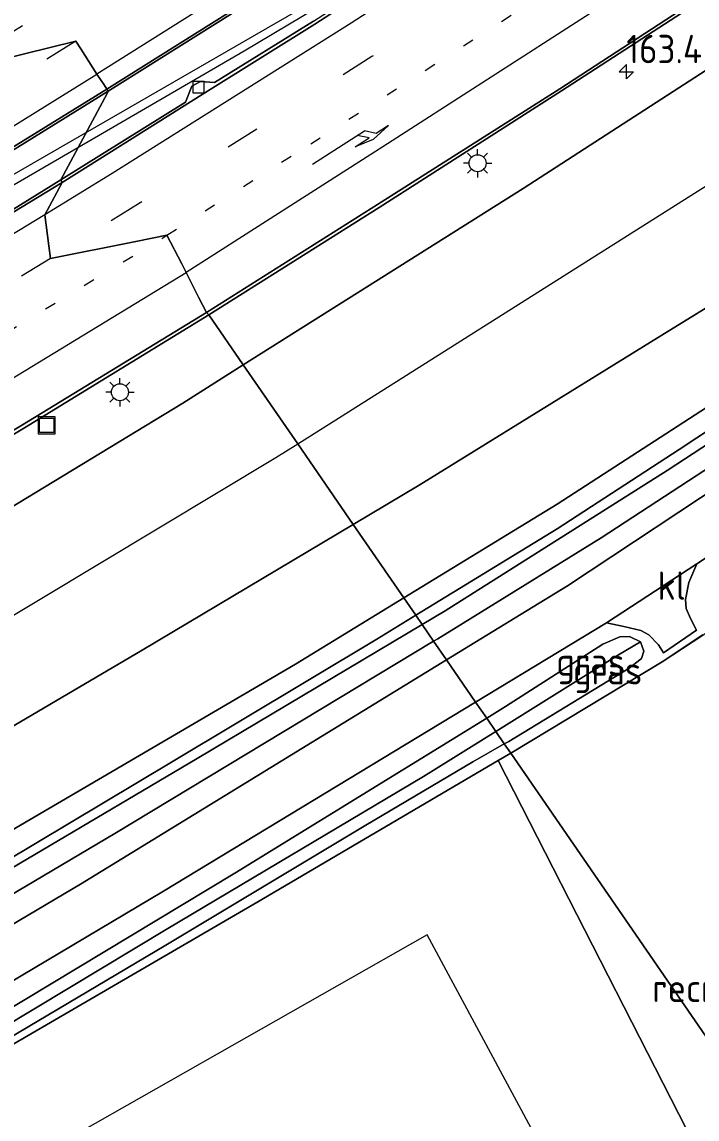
# Model space of a CAD drawing. Extents: x 253736 to 255979, y 477184 to 479215.
# Drawn here: x 254393.3 to 254452.9, y 477636.1 to 477732.9 of the extents above; entities that cross this region are included whole.
import ezdxf
from ezdxf.enums import TextEntityAlignment as Align

# ---------------------------------------------------------------- set-up
doc = ezdxf.new("R2010")
doc.units = 0
doc.linetypes.add('13strp', pattern=[4, 1, -3])
doc.linetypes.add('39strp', pattern=[12, 3, -9])
for name, color, linetype, lineweight in [('af-bs-doorgang', 8, 'Continuous', 18), ('af-bs-rasterhekwerk', 8, 'hekwerk', 18), ('as-bs-kilometr', 8, 'Continuous', 18), ('bp-b5-bomenstruiken', 8, 'Continuous', 18), ('bp-b5-grasland', 8, 'Continuous', 18), ('gr-bs-geleiderail', 8, 'geleiderail', 18), ('gw-bs-insteekwatergang', 8, 'Continuous', 18), ('mk-bs-13streep 0.45', 8, '13strp', 18), ('mk-bs-39streep 0.15', 8, '39strp', 18), ('mk-bs-pijlre750', 8, 'Continuous', 18), ('mk-bs-streep 0.15', 8, 'Continuous', 18), ('og-b5-grond_ingericht', 8, 'Continuous', 18), ('og-b5-water', 8, 'Continuous', 18), ('og-bs-hoogtelijn', 8, 'Continuous', 18), ('og-bs-hulpgeometrie', 8, 'Continuous', 18), ('og-bs-inrichtingselement', 8, 'Continuous', 18), ('og-bs-terreinafscheiding', 8, 'Continuous', 18), ('vh-b5-verh_soort', 8, 'Continuous', 18), ('wh-bs-greppel', 8, 'greppel', 18), ('wh-bs-kolk', 8, 'Continuous', 18), ('wh-bs-waterlijn', 8, 'Continuous', 18), ('wm-bs-lichtmast', 8, 'Continuous', 18)]:
    doc.layers.add(name, color=color, linetype=linetype, lineweight=lineweight)
doc.styles.add('rtw_iso', font='isocp.shx')
doc.linetypes.add('geleiderail', pattern='A,2,-1,[175,RTW.shx,S=0.5,R=0,X=0,Y=0],-1', length=4)
doc.linetypes.add('greppel', pattern='A,25.5,-0.01,[14,RTW.shx,S=1,R=0,X=0,Y=0],1,[14,RTW.shx,S=1,R=0,X=0,Y=0],1,[14,RTW.shx,S=1,R=0,X=0,Y=0],1,[14,RTW.shx,S=1,R=0,X=0,Y=0],1,[14,RTW.shx,S=1,R=0,X=0,Y=0],0.5,-0.01', length=30.02)
doc.linetypes.add('hekwerk', pattern='A,7,-1.5,[1,RTW.shx,S=0.75,R=0,X=0,Y=0],-1.5', length=10)

# ---------------------------------------------------------------- blocks, each defined once
blk = doc.blocks.new('put')
for p, q in [((0.75, 0.75), (-0.75, 0.75)), ((-0.75, 0.75), (-0.75, -0.75)), ((0.75, -0.75), (0.75, 0.75)), ((-0.75, -0.75), (0.75, -0.75))]:
    blk.add_line(p, q)
blk.add_lwpolyline([(-0.625, 0.625), (0.625, 0.625), (0.625, -0.625), (-0.625, -0.625)], close=True)
blk = doc.blocks.new('kolk')
blk.add_lwpolyline([(-0.5, -0.5), (0.5, -0.5), (0.5, 0.5), (-0.5, 0.5)], close=True)
blk = doc.blocks.new('dtbattr-r')
at = {"style": 'rtw_iso'}
blk.add_attdef('TAG', text='', height=2.5, dxfattribs=at).set_placement((0, 0), align=Align.MIDDLE_CENTER)
blk = doc.blocks.new('RW1 Buren totaal_ACAD_1_FMEBLOCK56')
at = {"layer": 'bp-b5-grasland'}
blk.add_polyline3d([(-75.396, -45.705, 23.92), (-78.995, -48.063, 23.917), (-92.359, -56.128, 23.676), (-92.922, -55.311, 23.809), (-92.537, -55.093, 23.845), (-81.896, -48.634, 23.833), (-80.813, -47.777, 23.827), (-80.618, -47.118, 23.797), (-80.896, -46.316, 23.677), (-81.879, -45.844, 23.533), (-82.733, -45.864, 23.419), (-84.234, -46.508, 23.374), (-92.803, -52.021, 23.404), (-94.478, -53.052, 23.402), (-95.456, -51.632, 23.325), (-83.893, -44.626, 23.317), (-82.384, -44.96, 23.422), (-80.867, -45.321, 23.572), (-80.182, -45.7, 23.641), (-79.32, -46.578, 23.704), (-78.866, -47.278, 23.74), (-75.957, -45.288, 23.767), (-76.501, -44.25, 23.653), (-76.883, -43.359, 23.53), (-76.932, -42.568, 23.5), (-76.649, -41.059, 23.407), (-75.944, -39.412, 23.344), (-40.329, -15.956, 23.305)], dxfattribs=at)
blk = doc.blocks.new('pijlr')
for p, q in [((0, 0, 0.1), (5.45, 0, 0.1)), ((5.45, -0.75, 0.1), (4.7, 0, 0.1)), ((6.2, -0.75, 0.1), (5.45, 0, 0.1)), ((4, -0.75, 0.1), (5.45, -0.75, 0.1)), ((5.7, -1.05, 0.1), (4, -0.75, 0.1)), ((7.5, -0.75, 0.1), (5.7, -1.05, 0.1)), ((7.5, -0.75, 0.1), (6.2, -0.75, 0.1))]:
    blk.add_line(p, q)
blk = doc.blocks.new('RW1 Buren totaal_ACAD_1_FMEBLOCK824')
at = {"layer": 'og-b5-grond_ingericht'}
blk.add_polyline3d([(9.964, -22.76, 23.644), (-3.456, -29.929, 23.746), (-21.163, -39.4, 23.788), (-58.687, -60.08, 23.653), (-82.764, -73.187, 23.513), (-108.85, -35.308, 23.676), (-95.486, -27.242, 23.917), (-91.887, -24.885, 23.92), (-81.408, -17.685, 23.938), (-62.285, -4.703, 23.821), (-44.556, 7.354, 23.686), (-26.428, 19.424, 23.521), (-10.224, 29.817, 23.401), (12.98, 42.076, 23.242)], dxfattribs=at)
blk = doc.blocks.new('lantaarnpaal')
for p, q in [((0, 0.75), (0, 1.25)), ((-0.75, 0), (-1.25, 0)), ((-0.884, 0.884), (-0.53, 0.53)), ((0.53, 0.53), (0.884, 0.884)), ((0.75, 0), (1.25, 0)), ((-0.53, -0.53), (-0.884, -0.884)), ((0, -0.75), (0, -1.25)), ((0.53, -0.53), (0.884, -0.884))]:
    blk.add_line(p, q)
blk.add_circle((0, 0), 0.75)
blk = doc.blocks.new('hecto')
for p, q in [((0, 0.625), (-0.625, 0)), ((0, -0.625), (0, 0.625)), ((-0.625, 0), (0.625, 0)), ((0.625, 0), (0, -0.625))]:
    blk.add_line(p, q)
blk = doc.blocks.new('dtbattr')
at = {"style": 'rtw_iso'}
blk.add_attdef('TAG', (0.591, 0.868), '', height=2.5, dxfattribs=at)
blk = doc.blocks.new('Deel_d28hz')
at = {"layer": 'af-bs-doorgang'}
blk.add_polyline3d([(254449.803, 477676.445, 23.917), (254453.402, 477678.803, 23.92)], dxfattribs=at)
at = {"layer": 'af-bs-rasterhekwerk'}
for points in [[(254412.85, 477702.632, 23.709), (254437.541, 477718.192, 23.623), (254465.925, 477736.585, 23.551), (254492.382, 477754.216, 23.422), (254520.376, 477773.021, 23.311), (254550.22, 477793.047, 23.434), (254581.594, 477814.104, 23.467), (254592.832, 477821.597, 23.401)], [(254309.657, 477643.581, 23.509), (254314.108, 477645.868, 23.572), (254349.738, 477665.181, 23.671), (254380.763, 477683.027, 23.704), (254407.511, 477699.267, 23.728), (254412.85, 477702.632, 23.709)], [(254449.803, 477676.445, 23.917), (254436.439, 477668.38, 23.676)], [(254305.281, 477580.035, 23.264), (254310.453, 477583.014, 23.242), (254314.055, 477585.124, 23.215), (254320.361, 477589.577, 23.197), (254326.838, 477595.349, 23.179), (254336.285, 477604.744, 23.056), (254344.455, 477612.703, 23.041), (254347.383, 477615.575, 23.023), (254361.225, 477624.149, 23.005), (254388.634, 477640.439, 23.131), (254414.137, 477655.25, 23.323), (254435.341, 477667.717, 23.656), (254456.128, 477627.019, 23.476), (254426.47, 477610.52, 23.293), (254399.983, 477595.896, 23.299), (254373.551, 477581.547, 23.341), (254342.313, 477565.125, 23.425), (254322.524, 477554.771, 23.24)], [(254436.439, 477668.38, 23.676), (254435.341, 477667.717, 23.656)]]:
    blk.add_polyline3d(points, dxfattribs=at)
at = {"layer": 'bp-b5-bomenstruiken'}
for points in [[(254556.391, 477770.125, 23.221), (254537.011, 477759.239, 23.152), (254523.086, 477750.784, 23.128), (254507.074, 477741.738, 23.062), (254492.964, 477732.711, 23.104), (254477.009, 477722.028, 23.146), (254449.782, 477705.251, 23.179), (254428.374, 477692.012, 23.248), (254422.551, 477688.546, 23.235), (254417.648, 477695.666, 23.52), (254412.85, 477702.632, 23.709), (254437.541, 477718.192, 23.623), (254465.925, 477736.585, 23.551), (254492.382, 477754.216, 23.422), (254520.376, 477773.021, 23.311), (254550.22, 477793.047, 23.434), (254581.594, 477814.104, 23.467)], [(254319.436, 477636.074, 23.458), (254316.046, 477642.141, 23.452), (254314.108, 477645.868, 23.572), (254349.738, 477665.181, 23.671), (254380.763, 477683.027, 23.704), (254407.511, 477699.267, 23.728), (254412.85, 477702.632, 23.709), (254417.648, 477695.666, 23.52), (254422.551, 477688.546, 23.235), (254403.916, 477677.455, 23.194), (254387.093, 477667.588, 23.248), (254378.675, 477662.96, 23.275), (254373.124, 477658.806, 23.236), (254365.176, 477653.889, 23.167), (254352.004, 477646.224, 23.17), (254343.924, 477641.422, 23.275), (254338.019, 477637.654, 23.344), (254333.029, 477634.555, 23.428)]]:
    blk.add_polyline3d(points, dxfattribs=at)
at = {"layer": 'bp-b5-grasland'}
for points in [[(254592.832, 477821.597, 23.401), (254581.594, 477814.104, 23.467), (254550.22, 477793.047, 23.434), (254520.376, 477773.021, 23.311), (254492.382, 477754.216, 23.422), (254465.925, 477736.585, 23.551), (254437.541, 477718.192, 23.623), (254412.85, 477702.632, 23.709), (254409.814, 477707.041, 24.123), (254424.823, 477716.523, 24.023), (254440.919, 477726.805, 23.897), (254457.111, 477737.315, 23.906), (254473.582, 477748.073, 23.726), (254488.983, 477758.31, 23.711), (254504.506, 477768.661, 23.639), (254520.584, 477779.427, 23.577), (254536.772, 477790.418, 23.6), (254551.953, 477800.562, 23.636), (254566.833, 477810.572, 23.663), (254571.908, 477814.049, 23.731), (254589.58, 477825.858, 23.669), (254589.792, 477826, 23.67)], [(254412.85, 477702.632, 23.709), (254407.511, 477699.267, 23.728), (254380.763, 477683.027, 23.704), (254349.738, 477665.181, 23.671), (254314.108, 477645.868, 23.572), (254309.657, 477643.581, 23.509), (254305.92, 477641.576, 23.473), (254302.29, 477639.539, 23.527), (254301.769, 477639.764, 23.545), (254300.556, 477640.276, 23.605), (254298.283, 477640.424, 23.614), (254295.972, 477640.158, 23.656), (254293.585, 477639.828, 23.674), (254291.266, 477638.642, 24.335), (254291.011, 477638.959, 24.202), (254292.203, 477640.518, 23.831), (254297.046, 477642.943, 23.833), (254316.61, 477653.284, 23.932), (254332.13, 477661.556, 24.003), (254348.136, 477670.48, 24.033), (254362.783, 477678.892, 24.084), (254378.203, 477687.885, 24.014), (254393.55, 477697.065, 24.062), (254409.814, 477707.041, 24.123)], [(254447.902, 477678.192, 23.677), (254445.959, 477677.065, 23.02), (254435.121, 477670.293, 22.946), (254434.32, 477671.456, 23.402), (254435.995, 477672.487, 23.404), (254444.564, 477678, 23.374), (254446.065, 477678.644, 23.419), (254446.919, 477678.664, 23.533)], [(254435.876, 477669.197, 23.809), (254435.121, 477670.293, 22.946), (254445.959, 477677.065, 23.02), (254447.902, 477678.192, 23.677), (254448.18, 477677.39, 23.797), (254447.985, 477676.731, 23.827), (254446.902, 477675.874, 23.833), (254436.261, 477669.415, 23.845)]]:
    blk.add_polyline3d(points, close=True, dxfattribs=at)
for points in [[(254573.614, 477771.261, 23.242), (254544.188, 477755.67, 23.02), (254528.908, 477747.649, 23.101), (254518.077, 477741.292, 23.017), (254510.119, 477736.603, 23.104), (254495.315, 477726.22, 23.056), (254468.901, 477708.703, 23.071), (254440.532, 477690.334, 23.086), (254427.007, 477682.076, 23.086), (254422.551, 477688.546, 23.235), (254428.374, 477692.012, 23.248), (254449.782, 477705.251, 23.179), (254477.009, 477722.028, 23.146), (254492.964, 477732.711, 23.104), (254507.074, 477741.738, 23.062), (254523.086, 477750.784, 23.128), (254537.011, 477759.239, 23.152), (254556.391, 477770.125, 23.221)], [(254586.174, 477775.531, 22.183), (254550.833, 477757.48, 22.039), (254534.736, 477748.962, 22.012), (254524.791, 477743.379, 22.012), (254518.372, 477739.665, 22.018), (254512.616, 477735.875, 22.012), (254506.47, 477731.825, 22.015), (254481.084, 477714.834, 21.967), (254451.308, 477695.182, 21.94), (254440.552, 477688.161, 21.907), (254428.066, 477680.538, 21.886), (254427.007, 477682.076, 23.086), (254440.532, 477690.334, 23.086), (254468.901, 477708.703, 23.071), (254495.315, 477726.22, 23.056), (254510.119, 477736.603, 23.104), (254518.077, 477741.292, 23.017), (254528.908, 477747.649, 23.101), (254544.188, 477755.67, 23.02), (254573.614, 477771.261, 23.242)], [(254561.976, 477760.524, 23.017), (254546.875, 477752.552, 23.062), (254535.52, 477746.457, 23.053), (254522.523, 477739.089, 23.11), (254511.84, 477732.331, 23.065), (254495.294, 477721.158, 23.077), (254470.908, 477704.672, 23.167), (254444.41, 477687.384, 23.224), (254430.018, 477678.474, 23.194), (254429.643, 477678.248, 23.194), (254428.627, 477679.724, 21.726), (254430.669, 477680.938, 21.727), (254450.253, 477693.314, 21.736), (254476.253, 477710.303, 21.835), (254502.467, 477727.8, 21.934), (254510.642, 477733.406, 21.94), (254515.385, 477736.505, 21.955), (254522.23, 477740.797, 21.991), (254528.634, 477744.352, 22.012), (254540.916, 477751.033, 22.021), (254554.498, 477758.2, 22.039)], [(254566.111, 477760.093, 23.155), (254546.6, 477749.906, 23.149), (254533.683, 477742.8, 23.233), (254521.908, 477735.652, 23.188), (254507.961, 477726.831, 23.233), (254474.754, 477705.162, 23.317), (254441.438, 477683.152, 23.317), (254430.769, 477676.612, 23.328), (254429.643, 477678.248, 23.194), (254430.018, 477678.474, 23.194), (254444.41, 477687.384, 23.224), (254470.908, 477704.672, 23.167), (254495.294, 477721.158, 23.077), (254511.84, 477732.331, 23.065), (254522.523, 477739.089, 23.11), (254535.52, 477746.457, 23.053), (254546.875, 477752.552, 23.062), (254561.976, 477760.524, 23.017)], [(254419.042, 477732.963, 23.865), (254410.301, 477727.535, 23.804), (254409.066, 477727.624, 23.79), (254408.303, 477727.212, 23.793), (254407.76, 477725.805, 23.793), (254396.735, 477718.957, 23.767), (254400.828, 477726.576, 23.622), (254400.931, 477726.768, 23.831), (254418.124, 477737.594, 23.86)], [(254384.113, 477716.365, 23.814), (254400.931, 477726.768, 23.831), (254400.828, 477726.576, 23.622), (254396.735, 477718.957, 23.767), (254388.981, 477714.154, 23.778)], [(254333.029, 477634.555, 23.428), (254338.019, 477637.654, 23.344), (254343.924, 477641.422, 23.275), (254352.004, 477646.224, 23.17), (254365.176, 477653.889, 23.167), (254373.124, 477658.806, 23.236), (254378.675, 477662.96, 23.275), (254387.093, 477667.588, 23.248), (254403.916, 477677.455, 23.194), (254422.551, 477688.546, 23.235), (254427.007, 477682.076, 23.086), (254417.455, 477676.244, 23.086), (254393.176, 477662.038, 23.041), (254363.703, 477644.77, 23.044), (254346.085, 477633.926, 23.05)], [(254346.085, 477633.926, 23.05), (254363.703, 477644.77, 23.044), (254393.176, 477662.038, 23.041), (254417.455, 477676.244, 23.086), (254427.007, 477682.076, 23.086), (254428.066, 477680.538, 21.886), (254424.617, 477678.433, 21.88), (254406.507, 477667.574, 21.754), (254385.641, 477655.101, 21.745), (254366.683, 477643.917, 21.73), (254350.606, 477634.516, 21.766)], [(254354.105, 477635.524, 21.73), (254380.109, 477650.956, 21.739), (254408.766, 477667.915, 21.712), (254428.627, 477679.724, 21.726), (254429.643, 477678.248, 23.194), (254401.514, 477661.304, 23.215), (254371.107, 477643.285, 23.134), (254354.178, 477633.337, 23.152)], [(254354.178, 477633.337, 23.152), (254371.107, 477643.285, 23.134), (254401.514, 477661.304, 23.215), (254429.643, 477678.248, 23.194), (254430.769, 477676.612, 23.328), (254398.472, 477656.815, 23.362), (254358.691, 477633.265, 23.26)], [(254364.697, 477631.779, 23.299), (254405.808, 477656.193, 23.344), (254433.342, 477672.876, 23.325), (254434.32, 477671.456, 23.402), (254412.106, 477657.782, 23.374), (254386.698, 477642.488, 23.332), (254364.156, 477629.235, 23.32)], [(254364.156, 477629.235, 23.32), (254386.698, 477642.488, 23.332), (254412.106, 477657.782, 23.374), (254434.32, 477671.456, 23.402), (254435.121, 477670.293, 22.946), (254428.751, 477666.312, 22.903), (254406.198, 477652.917, 22.708), (254382.667, 477638.767, 22.708), (254357.924, 477624.041, 22.708)], [(254357.924, 477624.041, 22.708), (254382.667, 477638.767, 22.708), (254406.198, 477652.917, 22.708), (254428.751, 477666.312, 22.903), (254435.121, 477670.293, 22.946), (254435.876, 477669.197, 23.809), (254433.091, 477667.62, 23.551), (254423.658, 477662.019, 23.497), (254406.008, 477651.432, 23.296), (254377.286, 477634.415, 23.035)], [(254377.286, 477634.415, 23.035), (254406.008, 477651.432, 23.296), (254423.658, 477662.019, 23.497), (254433.091, 477667.62, 23.551), (254435.876, 477669.197, 23.809), (254436.439, 477668.38, 23.676), (254435.341, 477667.717, 23.656), (254414.137, 477655.25, 23.323), (254388.634, 477640.439, 23.131), (254361.225, 477624.149, 23.005)]]:
    blk.add_polyline3d(points, dxfattribs=at)
at = {"layer": 'gr-bs-geleiderail'}
for points in [[(254578.566, 477842.017, 24.751), (254551.558, 477824.146, 24.718), (254512.499, 477798.6, 24.664), (254486.795, 477781.915, 24.574), (254470.164, 477770.818, 24.58), (254449.015, 477756.81, 24.472), (254445.614, 477754.552, 24.499), (254443.51, 477753.031, 24.508), (254441.303, 477751.385, 24.481), (254426.846, 477740.259, 24.493), (254424.745, 477738.618, 24.493), (254422.536, 477737.08, 24.466), (254420.298, 477735.549, 24.436), (254418.215, 477734.215, 24.421), (254370.229, 477706.541, 24.415), (254329.585, 477683.727, 24.319), (254310.796, 477673.516, 24.301), (254268.163, 477651.339, 24.163), (254266.922, 477650.714, 24.163), (254265.825, 477650.065, 24.163), (254260.08, 477646.719, 24.157)], [(254309.109, 477670.995, 24.358), (254311.26, 477672.484, 24.322), (254313.699, 477673.95, 24.328), (254316.971, 477675.952, 24.331), (254318.302, 477676.801, 24.316), (254354.362, 477696.806, 24.406), (254385.724, 477714.555, 24.439), (254412.918, 477730.327, 24.424), (254423.104, 477736.426, 24.448), (254441.926, 477748.343, 24.481), (254462.147, 477761.534, 24.607), (254464.374, 477763.172, 24.616), (254481.274, 477776.701, 24.613), (254484.996, 477779.635, 24.622), (254488.304, 477782.127, 24.61), (254505.492, 477793.21, 24.64), (254535.318, 477812.58, 24.694), (254568.758, 477834.582, 24.706)]]:
    blk.add_polyline3d(points, dxfattribs=at)
at = {"layer": 'gw-bs-insteekwatergang'}
for points in [[(254602.513, 477807.577, 23.164), (254603.299, 477805.81, 23.17), (254605.082, 477802.716, 23.14), (254607.877, 477798.685, 23.23), (254610.05, 477795.628, 23.269), (254610.58, 477794.13, 23.281), (254610.596, 477792.11, 23.284), (254609.931, 477790.605, 23.296), (254608.27, 477788.878, 23.308), (254605.943, 477787.439, 23.368), (254573.614, 477771.261, 23.242), (254544.188, 477755.67, 23.02), (254528.908, 477747.649, 23.101), (254518.077, 477741.292, 23.017), (254510.119, 477736.603, 23.104), (254495.315, 477726.22, 23.056), (254468.901, 477708.703, 23.071), (254440.532, 477690.334, 23.086), (254427.007, 477682.076, 23.086)], [(254429.643, 477678.248, 23.194), (254430.018, 477678.474, 23.194), (254444.41, 477687.384, 23.224), (254470.908, 477704.672, 23.167), (254495.294, 477721.158, 23.077), (254511.84, 477732.331, 23.065), (254522.523, 477739.089, 23.11), (254535.52, 477746.457, 23.053), (254546.875, 477752.552, 23.062), (254561.976, 477760.524, 23.017), (254577.934, 477768.67, 23.215), (254597.714, 477778.341, 23.422), (254607.328, 477782.873, 23.572), (254610.11, 477784.422, 23.671), (254610.923, 477785.162, 23.767), (254612.305, 477786.187, 23.794), (254613.361, 477786.96, 23.83), (254614.126, 477787.829, 23.83), (254615.117, 477789.323, 23.806)], [(254427.007, 477682.076, 23.086), (254417.455, 477676.244, 23.086), (254393.176, 477662.038, 23.041), (254363.703, 477644.77, 23.044), (254346.085, 477633.926, 23.05), (254342.629, 477631.852, 23.152), (254340.019, 477630.191, 23.239), (254337.596, 477628.663, 23.281), (254335.354, 477626.696, 23.26), (254332.912, 477624.415, 23.257), (254329.094, 477621.074, 23.236), (254325.965, 477617.673, 23.221), (254323.433, 477615.019, 23.239), (254320.109, 477611.279, 23.23), (254317.426, 477608.499, 23.23), (254314.678, 477605.704, 23.236), (254311.979, 477603.566, 23.203), (254308.998, 477601.112, 23.101), (254306.139, 477599.037, 23.05), (254303.638, 477597.459, 22.963), (254300.157, 477595.184, 22.855), (254297.611, 477593.795, 22.75), (254296.347, 477593.126, 22.616)], [(254298.783, 477589.556, 23.12), (254302.684, 477591.479, 23.158), (254306.92, 477593.623, 23.164), (254309.639, 477595.382, 23.164), (254313.765, 477598.255, 23.173), (254317.29, 477601.18, 23.164), (254320.608, 477604.326, 23.095), (254324.547, 477608.081, 23.095), (254327.641, 477611.869, 23.113), (254331.651, 477616.47, 23.14), (254335.133, 477619.775, 23.143), (254338.962, 477623.219, 23.089), (254342.999, 477626.299, 23.107), (254346.375, 477628.623, 23.134), (254349.34, 477630.563, 23.161), (254354.178, 477633.337, 23.152), (254371.107, 477643.285, 23.134), (254401.514, 477661.304, 23.215), (254429.643, 477678.248, 23.194)], [(254435.876, 477669.197, 23.809), (254436.261, 477669.415, 23.845), (254446.902, 477675.874, 23.833), (254447.985, 477676.731, 23.827), (254448.18, 477677.39, 23.797), (254447.902, 477678.192, 23.677), (254446.919, 477678.664, 23.533), (254446.065, 477678.644, 23.419), (254444.564, 477678, 23.374), (254435.995, 477672.487, 23.404), (254434.32, 477671.456, 23.402)], [(254434.32, 477671.456, 23.402), (254412.106, 477657.782, 23.374), (254386.698, 477642.488, 23.332), (254364.156, 477629.235, 23.32), (254357.416, 477625.162, 23.326), (254352.319, 477621.879, 23.296), (254349.087, 477619.792, 23.275), (254345.777, 477617.367, 23.272), (254343.637, 477615.516, 23.308), (254340.783, 477612.956, 23.335), (254338.756, 477611.031, 23.347), (254334.634, 477606.779, 23.368), (254328.916, 477600.726, 23.365), (254326.35, 477598.148, 23.401), (254323.966, 477595.985, 23.401), (254322.233, 477594.442, 23.368), (254319.377, 477592.177, 23.398), (254316.605, 477590.108, 23.35), (254313.272, 477587.855, 23.38), (254310.969, 477586.45, 23.395), (254307.662, 477584.45, 23.344), (254303.596, 477582.504, 23.315)], [(254304.773, 477580.779, 23.243), (254308.853, 477582.929, 23.218), (254313.468, 477585.625, 23.191), (254317.197, 477587.963, 23.185), (254320.052, 477590.055, 23.173), (254322.649, 477592.178, 23.173), (254325.352, 477594.518, 23.179), (254328.565, 477597.733, 23.179), (254336.547, 477605.827, 23.086), (254341.209, 477610.42, 23.047), (254343.784, 477612.836, 23.026), (254345.861, 477614.684, 23.041), (254347.624, 477615.986, 23.044), (254349.809, 477617.584, 23.041), (254354.352, 477620.693, 23.059), (254363.309, 477626.063, 23.023), (254377.286, 477634.415, 23.035), (254406.008, 477651.432, 23.296), (254423.658, 477662.019, 23.497), (254433.091, 477667.62, 23.551), (254435.876, 477669.197, 23.809)]]:
    blk.add_polyline3d(points, dxfattribs=at)
at = {"layer": 'mk-bs-13streep 0.45'}
for points in [[(254406.101, 477714.064, 24.023), (254418.795, 477722.138, 24.038), (254439.05, 477735.126, 23.988), (254459.908, 477748.778, 23.955), (254482.881, 477763.932, 23.912), (254502.651, 477777.166, 23.877), (254525.727, 477792.631, 23.867), (254543.178, 477804.339, 23.901), (254569.015, 477821.702, 23.965), (254585.246, 477832.583, 23.969)], [(254444.228, 477765.274, 23.688), (254436.603, 477760.259, 23.664), (254420.213, 477749.529, 23.653), (254403.544, 477738.894, 23.628), (254386.752, 477728.413, 23.606)], [(254266.614, 477636.687, 23.783), (254277.847, 477642.187, 23.8), (254302.382, 477654.768, 23.84), (254327.632, 477668.206, 23.907), (254346.377, 477678.623, 23.943), (254366.74, 477690.339, 23.971), (254385.143, 477701.335, 24.007), (254406.101, 477714.064, 24.023)]]:
    blk.add_polyline3d(points, dxfattribs=at)
at = {"layer": 'mk-bs-39streep 0.15'}
for points in [[(254574.567, 477848.047, 24.011), (254558.652, 477837.402, 23.983), (254540.7, 477825.377, 23.951), (254516.286, 477809.016, 23.903), (254495.732, 477795.25, 23.896), (254473.347, 477780.37, 23.848), (254454.252, 477767.606, 23.83), (254445.699, 477761.922, 23.821), (254430.356, 477751.749, 23.795), (254415.33, 477742.091, 23.795), (254398.076, 477731.188, 23.747)], [(254583.19, 477835.56, 24.051), (254569.053, 477826.056, 24.024), (254547.188, 477811.346, 23.974), (254527.212, 477797.963, 23.941), (254507.219, 477784.519, 23.914), (254487.212, 477771.133, 23.923), (254467.113, 477757.806, 23.94), (254444.45, 477742.94, 23.949), (254424.199, 477729.83, 23.953), (254403.735, 477716.92, 23.948), (254395.841, 477712.028, 23.97)], [(254398.076, 477731.188, 23.747), (254381.431, 477720.885, 23.728), (254364.326, 477710.642, 23.68), (254347.71, 477700.919, 23.645), (254330.632, 477691.311, 23.614), (254313.677, 477681.967, 23.562), (254296.217, 477672.751, 23.526), (254281.811, 477665.303, 23.493), (254267.4, 477657.927, 23.481), (254255.994, 477652.25, 23.467)], [(254395.841, 477712.028, 23.97), (254379.07, 477701.875, 23.937), (254361.129, 477691.272, 23.905), (254343.71, 477681.29, 23.873), (254326.578, 477671.755, 23.834), (254309.188, 477662.463, 23.803), (254287.461, 477651.112, 23.762), (254269.652, 477642.18, 23.706), (254264.548, 477639.715, 23.7)]]:
    blk.add_polyline3d(points, dxfattribs=at)
at = {"layer": 'mk-bs-streep 0.15'}
for points in [[(254576.537, 477845.194, 24.086), (254560.458, 477834.469, 24.066), (254542.775, 477822.532, 24.049), (254518.21, 477806.147, 23.991), (254497.642, 477792.356, 23.967), (254475.347, 477777.546, 23.918), (254456.114, 477764.64, 23.917), (254448.905, 477759.867, 23.905), (254432.318, 477748.924, 23.88), (254417.29, 477739.228, 23.887), (254399.936, 477728.274, 23.843)], [(254581.237, 477838.388, 24.125), (254567.257, 477829.005, 24.099), (254545.381, 477814.348, 24.067), (254524.253, 477800.168, 24.029), (254505.267, 477787.386, 23.998), (254485.683, 477774.285, 23.974), (254465.07, 477760.621, 23.948), (254442.826, 477746.044, 23.935), (254422.352, 477732.781, 23.916), (254401.285, 477719.531, 23.899), (254395.348, 477715.875, 23.892)], [(254587.301, 477829.607, 23.884), (254569.538, 477817.608, 23.872), (254547.733, 477802.956, 23.836), (254526.812, 477788.888, 23.783), (254508.743, 477776.722, 23.815), (254486.11, 477761.6, 23.892), (254467.174, 477749.135, 23.992), (254443.451, 477733.644, 24.054), (254425.157, 477721.862, 24.102), (254407.804, 477710.787, 24.092)], [(254257.957, 477649.372, 23.561), (254268.91, 477654.807, 23.569), (254283.284, 477662.124, 23.597), (254297.965, 477669.747, 23.626), (254315.106, 477678.805, 23.67), (254332.368, 477688.303, 23.705), (254349.4, 477697.908, 23.727), (254366.187, 477707.756, 23.771), (254383.342, 477718.002, 23.818), (254399.936, 477728.274, 23.843)], [(254395.348, 477715.875, 23.892), (254377.117, 477704.81, 23.851), (254359.779, 477694.559, 23.822), (254341.91, 477684.319, 23.79), (254324.932, 477674.958, 23.767), (254307.48, 477665.511, 23.7), (254285.872, 477654.27, 23.683), (254268.087, 477645.364, 23.642), (254262.537, 477642.661, 23.628)], [(254268.722, 477633.599, 23.88), (254279.9, 477639.09, 23.914), (254302.858, 477650.836, 23.968), (254329.344, 477664.948, 23.992), (254349.062, 477675.885, 24.038), (254368.643, 477687.187, 24.07), (254387.008, 477698.128, 24.104), (254407.804, 477710.787, 24.092)]]:
    blk.add_polyline3d(points, dxfattribs=at)
at = {"layer": 'og-b5-grond_ingericht'}
for points in [[(254456.128, 477627.019, 23.476), (254426.47, 477610.52, 23.293), (254399.983, 477595.896, 23.299), (254373.551, 477581.547, 23.341), (254342.313, 477565.125, 23.425), (254322.524, 477554.771, 23.24), (254305.281, 477580.035, 23.264), (254310.453, 477583.014, 23.242), (254314.055, 477585.124, 23.215), (254320.361, 477589.577, 23.197), (254326.838, 477595.349, 23.179), (254336.285, 477604.744, 23.056), (254344.455, 477612.703, 23.041), (254347.383, 477615.575, 23.023), (254361.225, 477624.149, 23.005), (254388.634, 477640.439, 23.131), (254414.137, 477655.25, 23.323), (254435.341, 477667.717, 23.656)], [(254462.525, 477630.501, 23.513), (254456.128, 477627.019, 23.476), (254435.341, 477667.717, 23.656), (254436.439, 477668.38, 23.676)]]:
    blk.add_polyline3d(points, close=True, dxfattribs=at)
at = {"layer": 'og-b5-water'}
for points in [[(254554.498, 477758.2, 22.039), (254540.916, 477751.033, 22.021), (254528.634, 477744.352, 22.012), (254522.23, 477740.797, 21.991), (254515.385, 477736.505, 21.955), (254510.642, 477733.406, 21.94), (254502.467, 477727.8, 21.934), (254476.253, 477710.303, 21.835), (254450.253, 477693.314, 21.736), (254430.669, 477680.938, 21.727), (254428.627, 477679.724, 21.726), (254428.066, 477680.538, 21.886), (254440.552, 477688.161, 21.907), (254451.308, 477695.182, 21.94), (254481.084, 477714.834, 21.967), (254506.47, 477731.825, 22.015), (254512.616, 477735.875, 22.012), (254518.372, 477739.665, 22.018), (254524.791, 477743.379, 22.012), (254534.736, 477748.962, 22.012), (254550.833, 477757.48, 22.039), (254586.174, 477775.531, 22.183)], [(254350.606, 477634.516, 21.766), (254366.683, 477643.917, 21.73), (254385.641, 477655.101, 21.745), (254406.507, 477667.574, 21.754), (254424.617, 477678.433, 21.88), (254428.066, 477680.538, 21.886), (254428.627, 477679.724, 21.726), (254408.766, 477667.915, 21.712), (254380.109, 477650.956, 21.739), (254354.105, 477635.524, 21.73)]]:
    blk.add_polyline3d(points, dxfattribs=at)
at = {"layer": 'og-bs-hoogtelijn'}
for points in [[(254417.648, 477695.666, 23.52), (254460.254, 477722.562, 23.385), (254501.532, 477749.003, 23.322), (254539.858, 477774.171, 23.412), (254585.168, 477803.343, 23.391)], [(254330.321, 477644.207, 23.571), (254374.264, 477669.566, 23.517), (254415.719, 477694.448, 23.526), (254417.648, 477695.666, 23.52)], [(254326.809, 477567.841, 23.373), (254386.717, 477599.202, 23.181), (254441.364, 477629.509, 23.325), (254429.056, 477652.345, 23.436), (254357.304, 477611.594, 23.148)]]:
    blk.add_polyline3d(points, dxfattribs=at)
at = {"layer": 'og-bs-hulpgeometrie'}
for points in [[(254389.101, 477728.989, 23.467), (254398.076, 477731.188, 23.747), (254398.502, 477730.521, 23.566), (254399.936, 477728.274, 23.843), (254400.573, 477727.33, 23.66), (254400.82, 477726.965, 23.88), (254400.931, 477726.768, 23.831), (254400.828, 477726.576, 23.622), (254396.735, 477718.957, 23.767), (254396.808, 477718.845, 23.588), (254396.881, 477718.733, 23.798), (254396.401, 477717.838, 23.641), (254395.348, 477715.875, 23.892), (254395.699, 477713.139, 23.739), (254395.841, 477712.028, 23.97), (254403.377, 477713.523, 23.807), (254406.101, 477714.064, 24.023), (254407.412, 477711.54, 23.853), (254407.804, 477710.787, 24.092), (254408.906, 477708.604, 23.937), (254409.587, 477707.255, 24.139), (254409.814, 477707.041, 24.123)], [(254409.814, 477707.041, 24.123), (254412.85, 477702.632, 23.709), (254417.648, 477695.666, 23.52), (254422.551, 477688.546, 23.235), (254427.007, 477682.076, 23.086), (254428.066, 477680.538, 21.886), (254428.627, 477679.724, 21.726), (254429.643, 477678.248, 23.194), (254430.769, 477676.612, 23.328), (254433.342, 477672.876, 23.325), (254434.32, 477671.456, 23.402), (254435.121, 477670.293, 22.946), (254435.876, 477669.197, 23.809), (254436.439, 477668.38, 23.676), (254462.525, 477630.501, 23.513)], [(254445.959, 477677.065, 23.02), (254447.902, 477678.192, 23.677)]]:
    blk.add_polyline3d(points, dxfattribs=at)
at = {"layer": 'og-bs-terreinafscheiding'}
for points in [[(254400.931, 477726.768, 23.831), (254418.124, 477737.594, 23.86), (254433.409, 477747.345, 23.872), (254450.106, 477758.378, 23.89), (254456.921, 477762.952, 23.86), (254468.643, 477770.693, 23.917), (254471.3, 477772.483, 23.946), (254476.455, 477775.804, 23.948), (254498.747, 477790.663, 23.984), (254519.299, 477804.451, 24.027), (254543.841, 477820.874, 24.075), (254561.434, 477832.723, 24.094), (254577.685, 477843.532, 24.113)], [(254396.881, 477718.733, 23.798), (254409.44, 477726.648, 23.88), (254419.17, 477732.686, 23.884), (254430.606, 477740.102, 23.895), (254437.975, 477744.903, 23.889), (254444.837, 477749.347, 23.888), (254471.026, 477766.45, 23.962), (254471.473, 477766.78, 23.956), (254485.551, 477776.07, 23.99), (254504.559, 477788.682, 24.012), (254524.309, 477801.993, 24.053), (254545.905, 477816.428, 24.096), (254566.181, 477830.123, 24.112), (254580.279, 477839.776, 24.138)], [(254409.587, 477707.255, 24.139), (254424.676, 477716.77, 24.132), (254440.771, 477727.001, 23.97), (254456.956, 477737.549, 23.896), (254473.385, 477748.319, 23.791), (254488.842, 477758.533, 23.75), (254504.297, 477768.88, 23.706), (254520.378, 477779.696, 23.65), (254536.598, 477790.632, 23.673), (254551.782, 477800.809, 23.692), (254566.638, 477810.787, 23.749), (254571.779, 477814.342, 23.788), (254589.455, 477826.12, 23.729), (254589.628, 477826.237, 23.73)], [(254409.814, 477707.041, 24.123), (254424.823, 477716.523, 24.023), (254440.919, 477726.805, 23.897), (254457.111, 477737.315, 23.906), (254473.582, 477748.073, 23.726), (254488.983, 477758.31, 23.711), (254504.506, 477768.661, 23.639), (254520.584, 477779.427, 23.577), (254536.772, 477790.418, 23.6), (254551.953, 477800.562, 23.636), (254566.833, 477810.572, 23.663), (254571.908, 477814.049, 23.731), (254589.58, 477825.858, 23.669), (254589.792, 477826, 23.67)], [(254596.333, 477816.527, 23.341), (254595.43, 477811.561, 23.317), (254595.352, 477809.189, 23.314), (254595.468, 477806.769, 23.308), (254596.424, 477804.316, 23.293), (254597.873, 477801.683, 23.263), (254598.638, 477799.72, 23.263), (254598.969, 477797.948, 23.335), (254598.919, 477796.237, 23.35), (254598.378, 477794.541, 23.35), (254597.328, 477792.893, 23.332), (254595.397, 477791.406, 23.332), (254592.219, 477789.601, 23.326), (254572.866, 477779.521, 23.296), (254556.391, 477770.125, 23.221), (254537.011, 477759.239, 23.152), (254523.086, 477750.784, 23.128), (254507.074, 477741.738, 23.062), (254492.964, 477732.711, 23.104), (254477.009, 477722.028, 23.146), (254449.782, 477705.251, 23.179), (254428.374, 477692.012, 23.248), (254422.551, 477688.546, 23.235)], [(254430.769, 477676.612, 23.328), (254441.438, 477683.152, 23.317), (254474.754, 477705.162, 23.317), (254507.961, 477726.831, 23.233), (254521.908, 477735.652, 23.188), (254533.683, 477742.8, 23.233), (254546.6, 477749.906, 23.149), (254566.111, 477760.093, 23.155), (254582.812, 477768.531, 23.32), (254613.865, 477783.612, 23.707), (254617.851, 477785.364, 23.767)], [(254433.342, 477672.876, 23.325), (254444.905, 477679.882, 23.317), (254452.854, 477685.096, 23.344), (254488.469, 477708.552, 23.305), (254514.535, 477725.993, 23.257), (254529.538, 477735.711, 23.26), (254545.778, 477744.723, 23.23), (254563.891, 477754.416, 23.197), (254583.136, 477764.105, 23.404), (254603.91, 477774.276, 23.479), (254615.517, 477779.573, 23.653), (254617.373, 477780.27, 23.749), (254619.168, 477780.564, 23.794), (254621.116, 477780.636, 23.842)], [(254471.3, 477772.483, 23.946), (254471.146, 477772.701, 23.95), (254456.786, 477763.201, 23.932), (254449.942, 477758.534, 23.926), (254433.265, 477747.564, 23.904), (254418.018, 477737.773, 23.913), (254400.82, 477726.965, 23.88)], [(254396.735, 477718.957, 23.767), (254407.76, 477725.805, 23.793), (254408.303, 477727.212, 23.793), (254409.066, 477727.624, 23.79), (254410.301, 477727.535, 23.804), (254419.042, 477732.963, 23.865), (254429.304, 477739.589, 23.867), (254429.646, 477740.824, 23.848), (254430.328, 477741.324, 23.854), (254431.849, 477741.257, 23.871), (254437.903, 477745.139, 23.875), (254443.506, 477748.809, 23.864), (254443.915, 477750.038, 23.847), (254444.577, 477750.481, 23.842), (254445.833, 477750.378, 23.849), (254446.556, 477750.789, 23.848), (254470.759, 477766.833, 23.916), (254471.473, 477766.78, 23.956)], [(254400.82, 477726.965, 23.88), (254384.011, 477716.615, 23.859), (254367.114, 477706.396, 23.82), (254350.151, 477696.545, 23.755), (254333.207, 477686.96, 23.731), (254315.827, 477677.421, 23.693), (254298.64, 477668.406, 23.653), (254283.96, 477660.745, 23.622), (254269.644, 477653.466, 23.605), (254258.832, 477648.091, 23.59)], [(254400.931, 477726.768, 23.831), (254384.113, 477716.365, 23.814), (254367.219, 477706.165, 23.767), (254350.319, 477696.284, 23.723), (254333.282, 477686.668, 23.696), (254315.914, 477677.131, 23.657), (254298.798, 477668.127, 23.613), (254284.036, 477660.522, 23.588), (254269.766, 477653.234, 23.552), (254258.975, 477647.88, 23.549)], [(254396.735, 477718.957, 23.767), (254388.981, 477714.154, 23.778), (254387.455, 477714.331, 23.765), (254386.684, 477713.904, 23.748), (254386.269, 477712.544, 23.779), (254374.651, 477705.491, 23.747), (254365.624, 477700.176, 23.744), (254364.37, 477700.5, 23.738), (254363.579, 477700.02, 23.724), (254363.105, 477698.7, 23.742), (254352.768, 477692.6, 23.728), (254344.105, 477687.688, 23.743), (254342.694, 477687.952, 23.704), (254341.832, 477687.438, 23.697), (254341.444, 477686.171, 23.733), (254331.581, 477680.671, 23.712), (254321.506, 477675.181, 23.684), (254320.155, 477675.523, 23.638), (254319.378, 477675.136, 23.619), (254318.877, 477673.68, 23.652), (254310.129, 477668.954, 23.641)], [(254396.881, 477718.733, 23.798), (254387.603, 477713.119, 23.818), (254374.761, 477705.219, 23.784), (254364.546, 477699.191, 23.76), (254352.867, 477692.359, 23.772), (254342.807, 477686.686, 23.741), (254331.663, 477680.365, 23.759), (254320.325, 477674.119, 23.697), (254310.282, 477668.712, 23.675), (254301.978, 477664.312, 23.631), (254293.789, 477659.887, 23.644), (254287.27, 477656.466, 23.613), (254272.158, 477648.98, 23.596), (254261.68, 477643.917, 23.548)], [(254409.587, 477707.255, 24.139), (254393.371, 477697.349, 24.107), (254378.019, 477688.14, 24.1), (254362.671, 477679.138, 24.114), (254347.965, 477670.672, 24.088), (254331.965, 477661.806, 24.026), (254316.439, 477653.493, 23.976), (254297.118, 477643.331, 23.916), (254292.274, 477640.875, 23.911), (254281.532, 477635.43, 23.899), (254276.085, 477632.668, 23.893), (254271.027, 477630.222, 23.907)], [(254409.814, 477707.041, 24.123), (254393.55, 477697.065, 24.062), (254378.203, 477687.885, 24.014), (254362.783, 477678.892, 24.084), (254348.136, 477670.48, 24.033), (254332.13, 477661.556, 24.003), (254316.61, 477653.284, 23.932), (254297.046, 477642.943, 23.833), (254292.203, 477640.518, 23.831), (254291.011, 477638.959, 24.202)], [(254422.551, 477688.546, 23.235), (254403.916, 477677.455, 23.194), (254387.093, 477667.588, 23.248), (254378.675, 477662.96, 23.275), (254373.124, 477658.806, 23.236), (254365.176, 477653.889, 23.167), (254352.004, 477646.224, 23.17), (254343.924, 477641.422, 23.275), (254338.019, 477637.654, 23.344), (254333.029, 477634.555, 23.428), (254329.097, 477631.636, 23.449), (254326.822, 477629.818, 23.431), (254325.369, 477629.031, 23.434), (254324.718, 477628.883, 23.44), (254324.175, 477629.046, 23.437), (254323.665, 477629.462, 23.437), (254323.287, 477630.066, 23.437), (254322.449, 477631.146, 23.437), (254319.436, 477636.074, 23.458), (254316.046, 477642.141, 23.452), (254314.108, 477645.868, 23.572)], [(254444.905, 477679.882, 23.317), (254446.414, 477679.548, 23.422), (254447.931, 477679.187, 23.572), (254448.616, 477678.808, 23.641), (254449.478, 477677.93, 23.704), (254449.932, 477677.23, 23.74), (254452.841, 477679.22, 23.767), (254452.297, 477680.258, 23.653), (254451.915, 477681.149, 23.53), (254451.866, 477681.94, 23.5), (254452.149, 477683.449, 23.407), (254452.854, 477685.096, 23.344)], [(254300.029, 477587.73, 23.233), (254305.52, 477590.487, 23.329), (254309.979, 477593.13, 23.362), (254314.189, 477596.006, 23.326), (254318.629, 477599.648, 23.305), (254322.018, 477602.767, 23.314), (254326.797, 477607.853, 23.305), (254332.001, 477613.19, 23.299), (254336.699, 477617.945, 23.305), (254340.6, 477621.542, 23.296), (254344.368, 477624.45, 23.311), (254348.454, 477627.169, 23.314), (254358.691, 477633.265, 23.26), (254398.472, 477656.815, 23.362), (254430.769, 477676.612, 23.328)], [(254302.583, 477583.988, 23.326), (254307.26, 477586.329, 23.326), (254311.227, 477588.583, 23.326), (254314.713, 477590.645, 23.326), (254318.358, 477593.473, 23.326), (254321.402, 477596.053, 23.326), (254324.767, 477599.154, 23.326), (254329.464, 477604.011, 23.341), (254333.896, 477608.834, 23.323), (254337.261, 477612.322, 23.293), (254340.834, 477615.633, 23.299), (254343.04, 477617.76, 23.302), (254345.044, 477619.346, 23.314), (254349.684, 477622.77, 23.305), (254354.017, 477625.417, 23.278), (254364.697, 477631.779, 23.299), (254405.808, 477656.193, 23.344), (254433.342, 477672.876, 23.325)]]:
    blk.add_polyline3d(points, dxfattribs=at)
at = {"layer": 'vh-b5-verh_soort'}
for points in [[(254561.434, 477832.723, 24.094), (254543.841, 477820.874, 24.075), (254519.299, 477804.451, 24.027), (254498.747, 477790.663, 23.984), (254476.455, 477775.804, 23.948), (254471.3, 477772.483, 23.946), (254471.146, 477772.701, 23.95), (254456.786, 477763.201, 23.932), (254449.942, 477758.534, 23.926), (254433.265, 477747.564, 23.904), (254418.018, 477737.773, 23.913), (254400.82, 477726.965, 23.88), (254400.573, 477727.33, 23.66), (254399.936, 477728.274, 23.843), (254398.502, 477730.521, 23.566), (254398.076, 477731.188, 23.747), (254389.101, 477728.989, 23.467)], [(254456.956, 477737.549, 23.896), (254440.771, 477727.001, 23.97), (254424.676, 477716.77, 24.132), (254409.587, 477707.255, 24.139), (254408.906, 477708.604, 23.937), (254407.804, 477710.787, 24.092), (254407.412, 477711.54, 23.853), (254406.101, 477714.064, 24.023), (254403.377, 477713.523, 23.807), (254395.841, 477712.028, 23.97), (254395.699, 477713.139, 23.739), (254395.348, 477715.875, 23.892), (254396.401, 477717.838, 23.641), (254396.881, 477718.733, 23.798), (254409.44, 477726.648, 23.88), (254419.17, 477732.686, 23.884), (254430.606, 477740.102, 23.895)], [(254566.833, 477810.572, 23.663), (254551.953, 477800.562, 23.636), (254536.772, 477790.418, 23.6), (254520.584, 477779.427, 23.577), (254504.506, 477768.661, 23.639), (254488.983, 477758.31, 23.711), (254473.582, 477748.073, 23.726), (254457.111, 477737.315, 23.906), (254440.919, 477726.805, 23.897), (254424.823, 477716.523, 24.023), (254409.814, 477707.041, 24.123), (254409.587, 477707.255, 24.139), (254424.676, 477716.77, 24.132), (254440.771, 477727.001, 23.97), (254456.956, 477737.549, 23.896), (254473.385, 477748.319, 23.791), (254488.842, 477758.533, 23.75), (254504.297, 477768.88, 23.706), (254520.378, 477779.696, 23.65), (254536.598, 477790.632, 23.673), (254551.782, 477800.809, 23.692), (254566.638, 477810.787, 23.749)], [(254563.891, 477754.416, 23.197), (254545.778, 477744.723, 23.23), (254529.538, 477735.711, 23.26), (254514.535, 477725.993, 23.257), (254488.469, 477708.552, 23.305), (254452.854, 477685.096, 23.344), (254444.905, 477679.882, 23.317), (254433.342, 477672.876, 23.325), (254430.769, 477676.612, 23.328), (254441.438, 477683.152, 23.317), (254474.754, 477705.162, 23.317), (254507.961, 477726.831, 23.233), (254521.908, 477735.652, 23.188), (254533.683, 477742.8, 23.233), (254546.6, 477749.906, 23.149), (254566.111, 477760.093, 23.155)], [(254430.606, 477740.102, 23.895), (254419.17, 477732.686, 23.884), (254409.44, 477726.648, 23.88), (254396.881, 477718.733, 23.798), (254396.808, 477718.845, 23.588), (254396.735, 477718.957, 23.767), (254407.76, 477725.805, 23.793), (254408.303, 477727.212, 23.793), (254409.066, 477727.624, 23.79), (254410.301, 477727.535, 23.804), (254419.042, 477732.963, 23.865)], [(254294.908, 477684.779, 23.211), (254315.298, 477695.658, 23.255), (254332.985, 477705.442, 23.312), (254349.629, 477715.035, 23.312), (254366.303, 477724.827, 23.367), (254383.477, 477735.047, 23.387), (254384.007, 477734.048, 23.26), (254384.411, 477733.286, 23.291), (254385.446, 477731.333, 23.535), (254385.799, 477730.544, 23.4), (254386.752, 477728.413, 23.606), (254389.101, 477728.989, 23.467), (254398.076, 477731.188, 23.747), (254398.502, 477730.521, 23.566), (254399.936, 477728.274, 23.843), (254400.573, 477727.33, 23.66), (254400.82, 477726.965, 23.88), (254384.011, 477716.615, 23.859), (254367.114, 477706.396, 23.82), (254350.151, 477696.545, 23.755), (254333.207, 477686.96, 23.731), (254315.827, 477677.421, 23.693), (254298.64, 477668.406, 23.653)], [(254388.981, 477714.154, 23.778), (254396.735, 477718.957, 23.767), (254396.808, 477718.845, 23.588), (254396.881, 477718.733, 23.798), (254387.603, 477713.119, 23.818)], [(254387.603, 477713.119, 23.818), (254396.881, 477718.733, 23.798), (254396.401, 477717.838, 23.641), (254395.348, 477715.875, 23.892), (254395.699, 477713.139, 23.739), (254395.841, 477712.028, 23.97), (254403.377, 477713.523, 23.807), (254406.101, 477714.064, 24.023), (254407.412, 477711.54, 23.853), (254407.804, 477710.787, 24.092), (254408.906, 477708.604, 23.937), (254409.587, 477707.255, 24.139), (254393.371, 477697.349, 24.107), (254378.019, 477688.14, 24.1)], [(254358.691, 477633.265, 23.26), (254398.472, 477656.815, 23.362), (254430.769, 477676.612, 23.328), (254433.342, 477672.876, 23.325), (254405.808, 477656.193, 23.344), (254364.697, 477631.779, 23.299)]]:
    blk.add_polyline3d(points, dxfattribs=at)
for points in [[(254471.3, 477772.483, 23.946), (254468.643, 477770.693, 23.917), (254456.921, 477762.952, 23.86), (254450.106, 477758.378, 23.89), (254433.409, 477747.345, 23.872), (254418.124, 477737.594, 23.86), (254400.931, 477726.768, 23.831), (254400.82, 477726.965, 23.88), (254418.018, 477737.773, 23.913), (254433.265, 477747.564, 23.904), (254449.942, 477758.534, 23.926), (254456.786, 477763.201, 23.932), (254471.146, 477772.701, 23.95)], [(254400.931, 477726.768, 23.831), (254384.113, 477716.365, 23.814), (254367.219, 477706.165, 23.767), (254350.319, 477696.284, 23.723), (254333.282, 477686.668, 23.696), (254315.914, 477677.131, 23.657), (254298.798, 477668.127, 23.613), (254284.036, 477660.522, 23.588), (254269.766, 477653.234, 23.552), (254258.975, 477647.88, 23.549), (254258.832, 477648.091, 23.59), (254269.644, 477653.466, 23.605), (254283.96, 477660.745, 23.622), (254298.64, 477668.406, 23.653), (254315.827, 477677.421, 23.693), (254333.207, 477686.96, 23.731), (254350.151, 477696.545, 23.755), (254367.114, 477706.396, 23.82), (254384.011, 477716.615, 23.859), (254400.82, 477726.965, 23.88)], [(254409.814, 477707.041, 24.123), (254393.55, 477697.065, 24.062), (254378.203, 477687.885, 24.014), (254362.783, 477678.892, 24.084), (254348.136, 477670.48, 24.033), (254332.13, 477661.556, 24.003), (254316.61, 477653.284, 23.932), (254297.046, 477642.943, 23.833), (254292.203, 477640.518, 23.831), (254291.011, 477638.959, 24.202), (254291.386, 477639.499, 23.855), (254291.917, 477640.316, 23.948), (254292.274, 477640.875, 23.911), (254297.118, 477643.331, 23.916), (254316.439, 477653.493, 23.976), (254331.965, 477661.806, 24.026), (254347.965, 477670.672, 24.088), (254362.671, 477679.138, 24.114), (254378.019, 477688.14, 24.1), (254393.371, 477697.349, 24.107), (254409.587, 477707.255, 24.139)], [(254444.905, 477679.882, 23.317), (254452.854, 477685.096, 23.344), (254452.149, 477683.449, 23.407), (254451.866, 477681.94, 23.5), (254451.915, 477681.149, 23.53), (254452.297, 477680.258, 23.653), (254452.841, 477679.22, 23.767), (254449.932, 477677.23, 23.74), (254449.478, 477677.93, 23.704), (254448.616, 477678.808, 23.641), (254447.931, 477679.187, 23.572), (254446.414, 477679.548, 23.422)]]:
    blk.add_polyline3d(points, close=True, dxfattribs=at)
at = {"layer": 'wh-bs-greppel'}
for points in [[(254435.121, 477670.293, 22.946), (254445.959, 477677.065, 23.02)], [(254357.924, 477624.041, 22.708), (254382.667, 477638.767, 22.708), (254406.198, 477652.917, 22.708), (254428.751, 477666.312, 22.903), (254435.121, 477670.293, 22.946)]]:
    blk.add_polyline3d(points, dxfattribs=at)
at = {"layer": 'wh-bs-waterlijn'}
for points in [[(254612.228, 477793.508, 22.369), (254611.97, 477791.571, 22.369), (254611.643, 477790.288, 22.363), (254611.249, 477789.62, 22.306), (254610.582, 477788.725, 22.288), (254609.223, 477787.273, 22.261), (254607.702, 477786.25, 22.231), (254605.278, 477785.006, 22.231), (254586.174, 477775.531, 22.183), (254550.833, 477757.48, 22.039), (254534.736, 477748.962, 22.012), (254524.791, 477743.379, 22.012), (254518.372, 477739.665, 22.018), (254512.616, 477735.875, 22.012), (254506.47, 477731.825, 22.015), (254481.084, 477714.834, 21.967), (254451.308, 477695.182, 21.94), (254440.552, 477688.161, 21.907), (254428.066, 477680.538, 21.886)], [(254428.627, 477679.724, 21.726), (254430.669, 477680.938, 21.727), (254450.253, 477693.314, 21.736), (254476.253, 477710.303, 21.835), (254502.467, 477727.8, 21.934), (254510.642, 477733.406, 21.94), (254515.385, 477736.505, 21.955), (254522.23, 477740.797, 21.991), (254528.634, 477744.352, 22.012), (254540.916, 477751.033, 22.021), (254554.498, 477758.2, 22.039), (254573.143, 477767.812, 22.159), (254586.846, 477774.856, 22.183), (254602.539, 477782.716, 22.264), (254608.614, 477785.778, 22.282), (254610.295, 477786.721, 22.282), (254611.809, 477788.122, 22.282), (254612.496, 477789.206, 22.285), (254613.035, 477790.746, 22.288), (254613.262, 477792.011, 22.282)], [(254428.066, 477680.538, 21.886), (254424.617, 477678.433, 21.88), (254406.507, 477667.574, 21.754), (254385.641, 477655.101, 21.745), (254366.683, 477643.917, 21.73), (254350.606, 477634.516, 21.766), (254345.574, 477631.533, 21.841), (254342.411, 477629.59, 21.841), (254339.791, 477627.687, 21.841), (254337.577, 477625.918, 21.838), (254336.01, 477624.648, 21.844), (254333.973, 477622.955, 21.859), (254331.991, 477621.16, 21.859), (254330.289, 477619.604, 21.859), (254328.44, 477617.354, 21.859), (254325.83, 477614.394, 21.847), (254322.256, 477610.441, 21.847), (254320.961, 477609.192, 21.802), (254318.603, 477606.954, 21.799), (254316.631, 477605.043, 21.799), (254314.385, 477603.093, 21.799), (254312.926, 477601.863, 21.772), (254311.168, 477600.42, 21.769), (254308.822, 477598.631, 21.745)], [(254354.105, 477635.524, 21.73), (254380.109, 477650.956, 21.739), (254408.766, 477667.915, 21.712), (254428.627, 477679.724, 21.726)]]:
    blk.add_polyline3d(points, dxfattribs=at)
at = {"layer": 'as-bs-kilometr'}
ref = blk.add_blockref('dtbattr', (254446.644, 477728.498, 23.748), dxfattribs=at)
ref.add_attrib('TAG', '163.4', dxfattribs={"layer": '0', "height": 2.5, "style": 'rtw_iso'}).set_placement((254446.644, 477728.498, 23.748), align=Align.BOTTOM_LEFT)
blk.add_blockref('hecto', (254446.644, 477728.498, 23.748), dxfattribs=at)
at = {"layer": 'bp-b5-grasland'}
blk.add_blockref('RW1 Buren totaal_ACAD_1_FMEBLOCK56', (254528.798, 477724.508), dxfattribs=at)
ref = blk.add_blockref('dtbattr-r', (254440.453125, 477674.46875, 23.383556), dxfattribs=at)
ref.add_attrib('TAG', 'gras', dxfattribs={"layer": '0', "height": 2.5, "style": 'rtw_iso'}).set_placement((254440.453125, 477674.46875, 23.383556), align=Align.BOTTOM_LEFT)
ref = blk.add_blockref('dtbattr-r', (254441.9375, 477673.6875, 23.618111), dxfattribs=at)
ref.add_attrib('TAG', 'gras', dxfattribs={"layer": '0', "height": 2.5, "style": 'rtw_iso'}).set_placement((254441.9375, 477673.6875, 23.618111), align=Align.BOTTOM_LEFT)
at = {"layer": 'mk-bs-pijlre750', "rotation": 32.59999999999999}
blk.add_blockref('pijlr', (254418.949, 477720.345, 24.072), dxfattribs=at)
at = {"layer": 'og-b5-grond_ingericht'}
blk.add_blockref('RW1 Buren totaal_ACAD_1_FMEBLOCK824', (254545.2885, 477703.6875), dxfattribs=at)
ref = blk.add_blockref('dtbattr-r', (254448.9375, 477645.671875, 23.5668), dxfattribs=at)
ref.add_attrib('TAG', 'recreatieterrein', dxfattribs={"layer": '0', "height": 2.5, "style": 'rtw_iso'}).set_placement((254448.9375, 477645.671875, 23.5668), align=Align.BOTTOM_LEFT)
at = {"layer": 'og-bs-inrichtingselement'}
blk.add_blockref('put', (254395.503, 477697.294, 23.83), dxfattribs=at)
at = {"layer": 'vh-b5-verh_soort'}
ref = blk.add_blockref('dtbattr-r', (254449.390625, 477681.15625, 23.531846), dxfattribs=at)
ref.add_attrib('TAG', 'kl', dxfattribs={"layer": '0', "height": 2.5, "style": 'rtw_iso'}).set_placement((254449.390625, 477681.15625, 23.531846), align=Align.BOTTOM_LEFT)
at = {"layer": 'wh-bs-kolk'}
blk.add_blockref('kolk', (254408.881, 477727.123, 23.756), dxfattribs=at)
at = {"layer": 'wm-bs-lichtmast'}
for p in [(254433.522, 477720.419, 23.903), (254401.966, 477700.223, 24.043)]:
    blk.add_blockref('lantaarnpaal', p, dxfattribs=at)

msp = doc.modelspace()

# ---------------------------------------------------------------- block references
at = {"linetype": 'ByBlock'}
msp.add_blockref('Deel_d28hz', (0, 0), dxfattribs=at)
msp.add_blockref('Deel_d28hz', (0, 0), dxfattribs=at)

doc.saveas('drawing.dxf')
